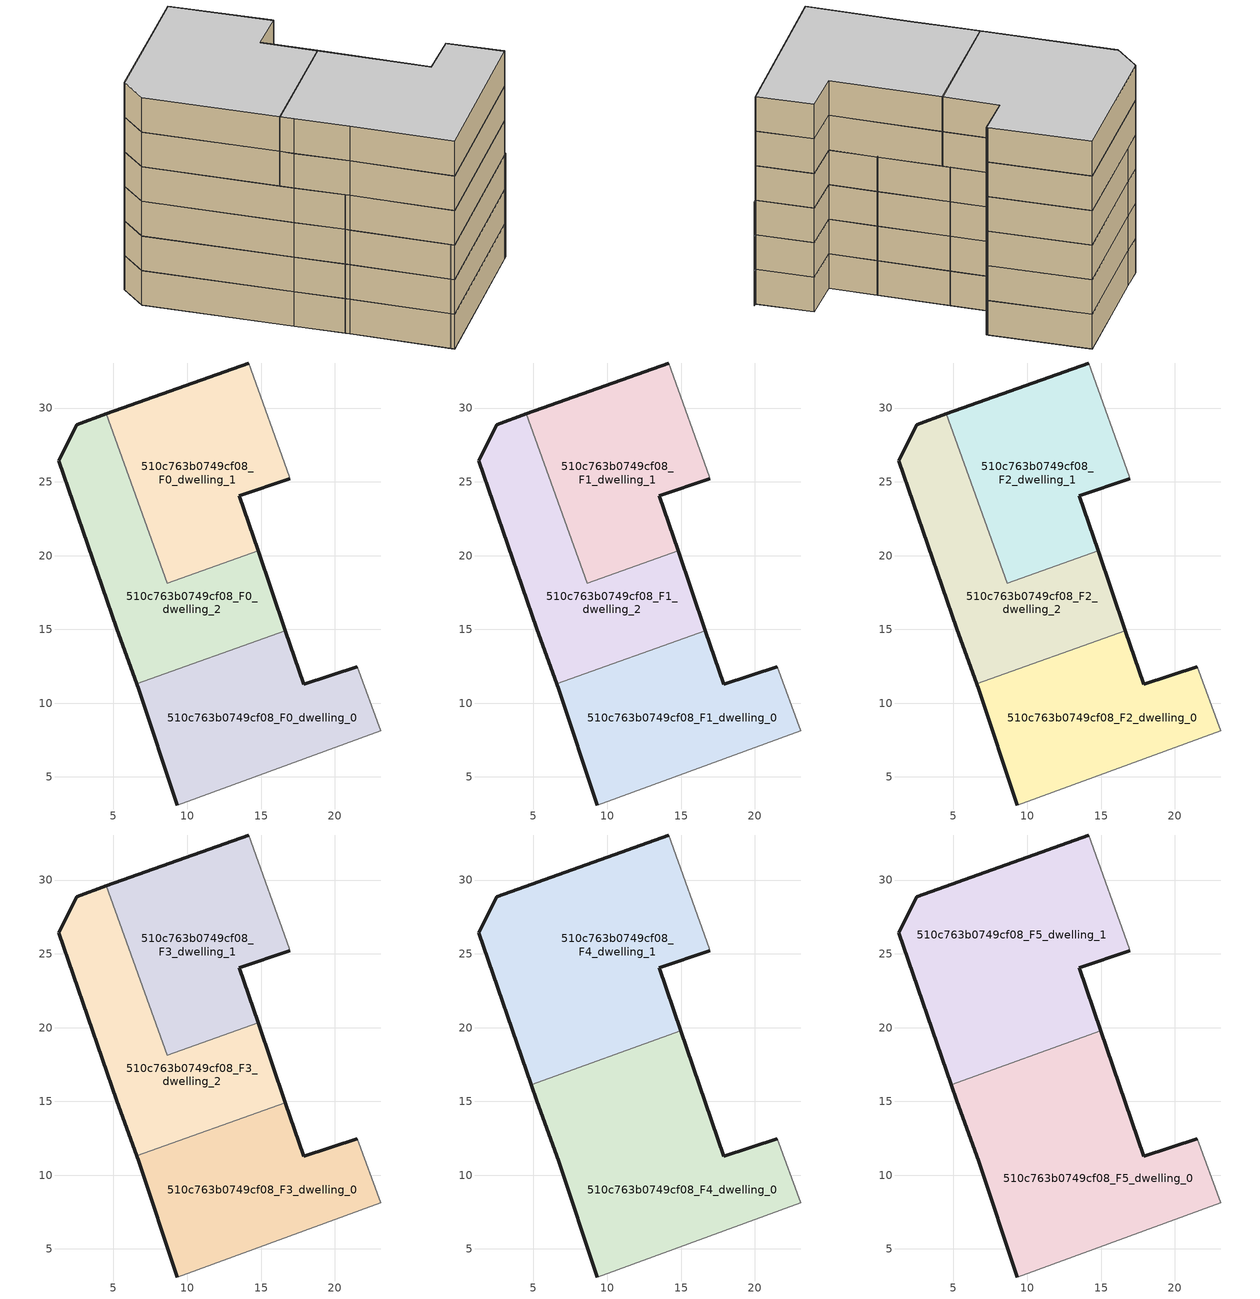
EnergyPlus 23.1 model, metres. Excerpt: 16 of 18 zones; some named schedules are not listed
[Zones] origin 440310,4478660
510c763b0749cf08_F0_dwelling_0
 floor ground (EU_floor_Construction): 23.1,8.13 21.54,12.48 17.9,11.27 16.66,14.91 6.59,11.3 6.71,10.96 9.34,3.1 z0
 wall outside (EU_wall_Construction): 16.66,14.91 17.9,11.27 21.54,12.48 / 9.34,3.1 6.71,10.96 6.59,11.3 z0:3
 wall adiabatic (EU_wall_Construction): 21.54,12.48 23.1,8.13 9.34,3.1 z0:3
 wall to 510c763b0749cf08_F0_dwelling_2 (EU_wall_Construction): 6.59,11.3 16.65,14.91 z0:3
510c763b0749cf08_F0_dwelling_1
 floor ground (EU_floor_Construction): 14.8,20.34 13.54,24.04 16.95,25.22 16.9,25.37 14.16,33.05 4.53,29.61 8.64,18.13 z0
 wall outside (EU_wall_Construction): 4.53,29.61 14.16,33.05 / 16.95,25.22 13.54,24.04 14.8,20.34 z0:3
 wall adiabatic (EU_wall_Construction): 14.16,33.05 16.9,25.37 16.95,25.22 z0:3
 wall to 510c763b0749cf08_F0_dwelling_2 (EU_wall_Construction): 14.8,20.34 8.64,18.13 4.53,29.61 z0:3
510c763b0749cf08_F0_dwelling_2
 floor ground (EU_floor_Construction): 16.66,14.91 14.8,20.34 8.64,18.13 4.53,29.61 2.5,28.88 1.31,26.43 5.23,15.05 6.59,11.3 z0
 wall outside (EU_wall_Construction): 14.8,20.34 16.66,14.91 / 6.59,11.3 5.23,15.05 1.31,26.43 2.5,28.88 4.53,29.61 z0:3
510c763b0749cf08_F1_dwelling_0
 floor to 510c763b0749cf08_F0_dwelling_0 (EU_floor_Construction): 23.1,8.13 21.54,12.48 17.9,11.27 16.65,14.91 6.59,11.3 6.71,10.96 9.34,3.1 z3
 wall outside (EU_wall_Construction): 16.66,14.91 17.9,11.27 21.54,12.48 / 9.34,3.1 6.71,10.96 6.59,11.3 z3:6
 wall adiabatic (EU_wall_Construction): 21.54,12.48 23.1,8.13 9.34,3.1 z3:6
 wall to 510c763b0749cf08_F1_dwelling_2 (EU_wall_Construction): 6.59,11.3 16.65,14.91 z3:6
510c763b0749cf08_F1_dwelling_1
 floor to 510c763b0749cf08_F0_dwelling_1 (EU_floor_Construction): 14.8,20.34 13.54,24.04 16.95,25.22 16.9,25.37 14.15,33.05 4.53,29.61 8.64,18.13 z3
 wall outside (EU_wall_Construction): 4.53,29.61 14.16,33.05 / 16.95,25.22 13.54,24.04 14.8,20.34 z3:6
 wall adiabatic (EU_wall_Construction): 14.16,33.05 16.9,25.37 16.95,25.22 z3:6
 wall to 510c763b0749cf08_F1_dwelling_2 (EU_wall_Construction): 14.8,20.34 8.64,18.13 4.53,29.61 z3:6
510c763b0749cf08_F1_dwelling_2
 floor to 510c763b0749cf08_F0_dwelling_2 (EU_floor_Construction): 16.65,14.91 14.8,20.34 8.64,18.13 4.53,29.61 2.5,28.88 1.31,26.43 5.23,15.05 6.59,11.3 z3
 wall outside (EU_wall_Construction): 14.8,20.34 16.66,14.91 / 6.59,11.3 5.23,15.05 1.31,26.43 2.5,28.88 4.53,29.61 z3:6
510c763b0749cf08_F2_dwelling_0
 floor to 510c763b0749cf08_F1_dwelling_0 (EU_floor_Construction): 23.1,8.13 21.54,12.48 17.9,11.27 16.65,14.91 6.59,11.3 6.71,10.96 9.34,3.1 z6
 wall outside (EU_wall_Construction): 16.66,14.91 17.9,11.27 21.54,12.48 / 9.34,3.1 6.71,10.96 6.59,11.3 z6:9
 wall adiabatic (EU_wall_Construction): 21.54,12.48 23.1,8.13 9.34,3.1 z6:9
 wall to 510c763b0749cf08_F2_dwelling_2 (EU_wall_Construction): 6.59,11.3 16.65,14.91 z6:9
510c763b0749cf08_F2_dwelling_1
 floor to 510c763b0749cf08_F1_dwelling_1 (EU_floor_Construction): 14.8,20.34 13.54,24.04 16.95,25.22 16.9,25.37 14.15,33.05 4.53,29.61 8.64,18.13 z6
 wall outside (EU_wall_Construction): 4.53,29.61 14.16,33.05 / 16.95,25.22 13.54,24.04 14.8,20.34 z6:9
 wall adiabatic (EU_wall_Construction): 14.16,33.05 16.9,25.37 16.95,25.22 z6:9
 wall to 510c763b0749cf08_F2_dwelling_2 (EU_wall_Construction): 14.8,20.34 8.64,18.13 4.53,29.61 z6:9
510c763b0749cf08_F2_dwelling_2
 floor to 510c763b0749cf08_F1_dwelling_2 (EU_floor_Construction): 16.65,14.91 14.8,20.34 8.64,18.13 4.53,29.61 2.5,28.88 1.31,26.43 5.23,15.05 6.59,11.3 z6
 wall outside (EU_wall_Construction): 14.8,20.34 16.66,14.91 / 6.59,11.3 5.23,15.05 1.31,26.43 2.5,28.88 4.53,29.61 z6:9
510c763b0749cf08_F3_dwelling_0
 floor to 510c763b0749cf08_F2_dwelling_0 (EU_floor_Construction): 23.1,8.13 21.54,12.48 17.9,11.27 16.65,14.91 6.59,11.3 6.71,10.96 9.34,3.1 z9
 wall outside (EU_wall_Construction): 16.66,14.91 17.9,11.27 21.54,12.48 / 9.34,3.1 6.71,10.96 6.59,11.3 z9:12
 wall adiabatic (EU_wall_Construction): 21.54,12.48 23.1,8.13 9.34,3.1 z9:12
 wall to 510c763b0749cf08_F3_dwelling_2 (EU_wall_Construction): 6.59,11.3 16.65,14.91 z9:12
510c763b0749cf08_F3_dwelling_1
 floor to 510c763b0749cf08_F2_dwelling_1 (EU_floor_Construction): 14.8,20.34 13.54,24.04 16.95,25.22 16.9,25.37 14.15,33.05 4.53,29.61 8.64,18.13 z9
 wall outside (EU_wall_Construction): 4.53,29.61 14.16,33.05 / 16.95,25.22 13.54,24.04 14.8,20.34 z9:12
 wall adiabatic (EU_wall_Construction): 14.16,33.05 16.9,25.37 16.95,25.22 z9:12
 wall to 510c763b0749cf08_F3_dwelling_2 (EU_wall_Construction): 14.8,20.34 8.64,18.13 4.53,29.61 z9:12
510c763b0749cf08_F3_dwelling_2
 floor to 510c763b0749cf08_F2_dwelling_2 (EU_floor_Construction): 16.65,14.91 14.8,20.34 8.64,18.13 4.53,29.61 2.5,28.88 1.31,26.43 5.23,15.05 6.59,11.3 z9
 wall outside (EU_wall_Construction): 14.8,20.34 16.66,14.91 / 6.59,11.3 5.23,15.05 1.31,26.43 2.5,28.88 4.53,29.61 z9:12
510c763b0749cf08_F4_dwelling_0
 floor to 510c763b0749cf08_F3_dwelling_0 (EU_floor_Construction): 23.1,8.13 21.54,12.48 17.9,11.27 16.65,14.91 6.59,11.3 6.71,10.96 9.34,3.1 z12
 floor to 510c763b0749cf08_F3_dwelling_2 (EU_floor_Construction): 16.65,14.91 15,19.78 4.86,16.14 5.23,15.05 6.59,11.3 z12
 wall outside (EU_wall_Construction): 9.34,3.1 6.71,10.96 5.23,15.05 4.86,16.14 / 15,19.78 17.9,11.27 21.54,12.48 z12:15
 wall adiabatic (EU_wall_Construction): 21.54,12.48 23.1,8.13 9.34,3.1 z12:15
 wall to 510c763b0749cf08_F4_dwelling_1 (EU_wall_Construction): 4.86,16.14 15,19.78 z12:15
510c763b0749cf08_F4_dwelling_1
 floor to 510c763b0749cf08_F3_dwelling_2 (EU_floor_Construction): 15,19.78 14.8,20.34 8.64,18.13 4.53,29.61 2.5,28.88 1.31,26.43 4.86,16.14 z12
 floor to 510c763b0749cf08_F3_dwelling_1 (EU_floor_Construction): 14.8,20.34 13.54,24.04 16.95,25.22 16.9,25.37 14.15,33.05 4.53,29.61 8.64,18.13 z12
 wall outside (EU_wall_Construction): 4.86,16.14 1.31,26.43 2.5,28.88 14.16,33.05 / 16.95,25.22 13.54,24.04 15,19.78 z12:15
 wall adiabatic (EU_wall_Construction): 14.16,33.05 16.9,25.37 16.95,25.22 z12:15
510c763b0749cf08_F5_dwelling_0
 floor to 510c763b0749cf08_F4_dwelling_0 (EU_floor_Construction): 23.1,8.13 21.54,12.48 17.9,11.27 15,19.78 4.86,16.14 5.23,15.05 6.71,10.96 9.34,3.1 z15
 wall outside (EU_wall_Construction): 9.34,3.1 6.71,10.96 5.23,15.05 4.86,16.14 / 15,19.78 17.9,11.27 21.54,12.48 z15:18
 wall adiabatic (EU_wall_Construction): 21.54,12.48 23.1,8.13 9.34,3.1 z15:18
 wall to 510c763b0749cf08_F5_dwelling_1 (EU_wall_Construction): 4.86,16.14 15,19.78 z15:18
 ceiling to 510c763b0749cf08_F6_dwelling_0 (EU_floor_Construction): 21.54,12.48 23.1,8.13 9.34,3.1 6.71,10.96 5.23,15.05 4.86,16.14 15,19.78 17.9,11.27 z18
510c763b0749cf08_F5_dwelling_1
 floor to 510c763b0749cf08_F4_dwelling_1 (EU_floor_Construction): 15,19.78 13.54,24.04 16.95,25.22 16.9,25.37 14.15,33.05 2.5,28.88 1.31,26.43 4.86,16.14 z15
 wall outside (EU_wall_Construction): 4.86,16.14 1.31,26.43 2.5,28.88 14.16,33.05 / 16.95,25.22 13.54,24.04 15,19.78 z15:18
 wall adiabatic (EU_wall_Construction): 14.16,33.05 16.9,25.37 16.95,25.22 z15:18
 ceiling to 510c763b0749cf08_F6_dwelling_1 (EU_floor_Construction): 14.15,33.05 16.9,25.37 16.95,25.22 13.54,24.04 15,19.78 4.86,16.14 1.31,26.43 2.5,28.88 z18
shading: 9.24,3.37 23.33,8.21 z0:9
[Building]
EU S2 Campaign: North Axis=0; Terrain=City; Solar Distribution=FullExterior
[Site:Location]
Madrid: Latitude=40.5; Longitude=-3.5; Time Zone=1; Elevation=609
[SizingPeriod:WeatherFileDays]
AnnualSizingPeriod: Begin Month=1; Begin Day of Month=1; End Month=12; End Day of Month=31; Day of Week for Start Day=Monday; Use Weather File Daylight Saving Period=No; Use Weather File Rain and Snow Indicators=No
[MATERIAL]
EU_InternalMass_Material: Roughness=MediumRough; Thickness=0.1; Conductivity=1; Density=1800; Specific Heat=900; Thermal Absorptance=0.9; Solar Absorptance=0.7; Visible Absorptance=0.7
[MATERIAL:NOMASS] Roughness=MediumRough; Thermal Absorptance=0.9; Solar Absorptance=0.7; Visible Absorptance=0.7
Name | Thermal Resistance
EU_wall_NoMass | 0.459673
EU_floor_NoMass | 0.788942
[CONSTRUCTION]
EU_wall_Construction: EU_wall_NoMass
EU_floor_Construction: EU_floor_NoMass
EU_InternalMass_Construction: EU_InternalMass_Material
[ZONE] Type=1; Multiplier=1; Ceiling Height=autocalculate; Floor Area=autocalculate; Part of Total Floor Area=Yes
Name | Volume
510c763b0749cf08_F0_dwelling_0; 510c763b0749cf08_F1_dwelling_0; 510c763b0749cf08_F2_dwelling_0; 510c763b0749cf08_F3_dwelling_0 | 331.304
510c763b0749cf08_F4_dwelling_0 | 496.927
510c763b0749cf08_F5_dwelling_0 | 496.94
510c763b0749cf08_F0_dwelling_1 | 331.277
510c763b0749cf08_F1_dwelling_1; 510c763b0749cf08_F2_dwelling_1; 510c763b0749cf08_F3_dwelling_1 | 331.276
510c763b0749cf08_F4_dwelling_1 | 496.946
510c763b0749cf08_F5_dwelling_1 | 496.952
510c763b0749cf08_F0_dwelling_2; 510c763b0749cf08_F1_dwelling_2; 510c763b0749cf08_F2_dwelling_2; 510c763b0749cf08_F3_dwelling_2 | 331.293
[INTERNALMASS] Construction=EU_InternalMass_Construction
Name | Zone or ZoneList | Surface Area
510c763b0749cf08_F0_dwelling_0_EU_InternalMass | 510c763b0749cf08_F0_dwelling_0 | 110.437
510c763b0749cf08_F0_dwelling_1_EU_InternalMass | 510c763b0749cf08_F0_dwelling_1 | 110.426
510c763b0749cf08_F0_dwelling_2_EU_InternalMass | 510c763b0749cf08_F0_dwelling_2 | 110.431
510c763b0749cf08_F1_dwelling_0_EU_InternalMass | 510c763b0749cf08_F1_dwelling_0 | 110.437
510c763b0749cf08_F1_dwelling_1_EU_InternalMass | 510c763b0749cf08_F1_dwelling_1 | 110.426
510c763b0749cf08_F1_dwelling_2_EU_InternalMass | 510c763b0749cf08_F1_dwelling_2 | 110.431
510c763b0749cf08_F2_dwelling_0_EU_InternalMass | 510c763b0749cf08_F2_dwelling_0 | 110.437
510c763b0749cf08_F2_dwelling_1_EU_InternalMass | 510c763b0749cf08_F2_dwelling_1 | 110.426
510c763b0749cf08_F2_dwelling_2_EU_InternalMass | 510c763b0749cf08_F2_dwelling_2 | 110.431
510c763b0749cf08_F3_dwelling_0_EU_InternalMass | 510c763b0749cf08_F3_dwelling_0 | 110.437
510c763b0749cf08_F3_dwelling_1_EU_InternalMass | 510c763b0749cf08_F3_dwelling_1 | 110.426
510c763b0749cf08_F3_dwelling_2_EU_InternalMass | 510c763b0749cf08_F3_dwelling_2 | 110.431
510c763b0749cf08_F4_dwelling_0_EU_InternalMass | 510c763b0749cf08_F4_dwelling_0 | 165.647
510c763b0749cf08_F4_dwelling_1_EU_InternalMass | 510c763b0749cf08_F4_dwelling_1 | 165.651
510c763b0749cf08_F5_dwelling_0_EU_InternalMass | 510c763b0749cf08_F5_dwelling_0 | 165.647
510c763b0749cf08_F5_dwelling_1_EU_InternalMass | 510c763b0749cf08_F5_dwelling_1 | 165.651
[OTHEREQUIPMENT] Fuel Type=Electricity; Design Level Calculation Method=Watts/Area; Power per Zone Floor Area=1; Fraction Latent=0; Fraction Radiant=0; Fraction Lost=0; Carbon Dioxide Generation Rate=0; EndUse Subcategory=EU_Step8_InternalGains
Name | Zone or ZoneList or Space or SpaceList | Schedule
EU_Step8_InternalGain_510c763b0749cf08_F0_dwelling_0_f000 | 510c763b0749cf08_F0_dwelling_0 | EU_Step8_GainSchedule_510c763b0749cf08_F0_dwelling_0_f000
EU_Step8_InternalGain_510c763b0749cf08_F0_dwelling_1_f000 | 510c763b0749cf08_F0_dwelling_1 | EU_Step8_GainSchedule_510c763b0749cf08_F0_dwelling_1_f000
EU_Step8_InternalGain_510c763b0749cf08_F0_dwelling_2_f000 | 510c763b0749cf08_F0_dwelling_2 | EU_Step8_GainSchedule_510c763b0749cf08_F0_dwelling_2_f000
EU_Step8_InternalGain_510c763b0749cf08_F1_dwelling_0_f000 | 510c763b0749cf08_F1_dwelling_0 | EU_Step8_GainSchedule_510c763b0749cf08_F1_dwelling_0_f000
EU_Step8_InternalGain_510c763b0749cf08_F1_dwelling_1_f000 | 510c763b0749cf08_F1_dwelling_1 | EU_Step8_GainSchedule_510c763b0749cf08_F1_dwelling_1_f000
EU_Step8_InternalGain_510c763b0749cf08_F1_dwelling_2_f000 | 510c763b0749cf08_F1_dwelling_2 | EU_Step8_GainSchedule_510c763b0749cf08_F1_dwelling_2_f000
EU_Step8_InternalGain_510c763b0749cf08_F2_dwelling_0_f000 | 510c763b0749cf08_F2_dwelling_0 | EU_Step8_GainSchedule_510c763b0749cf08_F2_dwelling_0_f000
EU_Step8_InternalGain_510c763b0749cf08_F2_dwelling_1_f000 | 510c763b0749cf08_F2_dwelling_1 | EU_Step8_GainSchedule_510c763b0749cf08_F2_dwelling_1_f000
EU_Step8_InternalGain_510c763b0749cf08_F2_dwelling_2_f000 | 510c763b0749cf08_F2_dwelling_2 | EU_Step8_GainSchedule_510c763b0749cf08_F2_dwelling_2_f000
EU_Step8_InternalGain_510c763b0749cf08_F3_dwelling_0_f000 | 510c763b0749cf08_F3_dwelling_0 | EU_Step8_GainSchedule_510c763b0749cf08_F3_dwelling_0_f000
EU_Step8_InternalGain_510c763b0749cf08_F3_dwelling_1_f000 | 510c763b0749cf08_F3_dwelling_1 | EU_Step8_GainSchedule_510c763b0749cf08_F3_dwelling_1_f000
EU_Step8_InternalGain_510c763b0749cf08_F3_dwelling_2_f000 | 510c763b0749cf08_F3_dwelling_2 | EU_Step8_GainSchedule_510c763b0749cf08_F3_dwelling_2_f000
EU_Step8_InternalGain_510c763b0749cf08_F4_dwelling_0_f000 | 510c763b0749cf08_F4_dwelling_0 | EU_Step8_GainSchedule_510c763b0749cf08_F4_dwelling_0_f000
EU_Step8_InternalGain_510c763b0749cf08_F4_dwelling_1_f000 | 510c763b0749cf08_F4_dwelling_1 | EU_Step8_GainSchedule_510c763b0749cf08_F4_dwelling_1_f000
EU_Step8_InternalGain_510c763b0749cf08_F5_dwelling_0_f000 | 510c763b0749cf08_F5_dwelling_0 | EU_Step8_GainSchedule_510c763b0749cf08_F5_dwelling_0_f000
EU_Step8_InternalGain_510c763b0749cf08_F5_dwelling_1_f000 | 510c763b0749cf08_F5_dwelling_1 | EU_Step8_GainSchedule_510c763b0749cf08_F5_dwelling_1_f000
[ZONEVENTILATION:DESIGNFLOWRATE] Schedule=EU_AlwaysOn; Design Flow Rate Calculation Method=AirChanges/Hour; Air Changes per Hour=0.719161; Ventilation Type=Natural; Fan Pressure Rise=0; Fan Total Efficiency=1; Constant Term Coefficient=1; Temperature Term Coefficient=0; Velocity Term Coefficient=0; Velocity Squared Term Coefficient=0; Minimum Indoor Temperature=-100; Maximum Indoor Temperature=100; Delta Temperature=-100; Minimum Outdoor Temperature=-100; Maximum Outdoor Temperature=100; Maximum Wind Speed=40
Name | Zone or ZoneList or Space or SpaceList
EU_ConstantAir_510c763b0749cf08_F0_dwelling_0 | 510c763b0749cf08_F0_dwelling_0
EU_ConstantAir_510c763b0749cf08_F0_dwelling_1 | 510c763b0749cf08_F0_dwelling_1
EU_ConstantAir_510c763b0749cf08_F0_dwelling_2 | 510c763b0749cf08_F0_dwelling_2
EU_ConstantAir_510c763b0749cf08_F1_dwelling_0 | 510c763b0749cf08_F1_dwelling_0
EU_ConstantAir_510c763b0749cf08_F1_dwelling_1 | 510c763b0749cf08_F1_dwelling_1
EU_ConstantAir_510c763b0749cf08_F1_dwelling_2 | 510c763b0749cf08_F1_dwelling_2
EU_ConstantAir_510c763b0749cf08_F2_dwelling_0 | 510c763b0749cf08_F2_dwelling_0
EU_ConstantAir_510c763b0749cf08_F2_dwelling_1 | 510c763b0749cf08_F2_dwelling_1
EU_ConstantAir_510c763b0749cf08_F2_dwelling_2 | 510c763b0749cf08_F2_dwelling_2
EU_ConstantAir_510c763b0749cf08_F3_dwelling_0 | 510c763b0749cf08_F3_dwelling_0
EU_ConstantAir_510c763b0749cf08_F3_dwelling_1 | 510c763b0749cf08_F3_dwelling_1
EU_ConstantAir_510c763b0749cf08_F3_dwelling_2 | 510c763b0749cf08_F3_dwelling_2
EU_ConstantAir_510c763b0749cf08_F4_dwelling_0 | 510c763b0749cf08_F4_dwelling_0
EU_ConstantAir_510c763b0749cf08_F4_dwelling_1 | 510c763b0749cf08_F4_dwelling_1
EU_ConstantAir_510c763b0749cf08_F5_dwelling_0 | 510c763b0749cf08_F5_dwelling_0
EU_ConstantAir_510c763b0749cf08_F5_dwelling_1 | 510c763b0749cf08_F5_dwelling_1
[HVACTEMPLATE:THERMOSTAT] Constant Heating Setpoint=20; Constant Cooling Setpoint=50
EU_HeatOnly_510c763b0749cf08_F0_dwelling_0; EU_HeatOnly_510c763b0749cf08_F0_dwelling_1; EU_HeatOnly_510c763b0749cf08_F0_dwelling_2; EU_HeatOnly_510c763b0749cf08_F1_dwelling_0; EU_HeatOnly_510c763b0749cf08_F1_dwelling_1; EU_HeatOnly_510c763b0749cf08_F1_dwelling_2; EU_HeatOnly_510c763b0749cf08_F2_dwelling_0; EU_HeatOnly_510c763b0749cf08_F2_dwelling_1; EU_HeatOnly_510c763b0749cf08_F2_dwelling_2; EU_HeatOnly_510c763b0749cf08_F3_dwelling_0; EU_HeatOnly_510c763b0749cf08_F3_dwelling_1; EU_HeatOnly_510c763b0749cf08_F3_dwelling_2; EU_HeatOnly_510c763b0749cf08_F4_dwelling_0; EU_HeatOnly_510c763b0749cf08_F4_dwelling_1; EU_HeatOnly_510c763b0749cf08_F5_dwelling_0; EU_HeatOnly_510c763b0749cf08_F5_dwelling_1; EU_HeatOnly_510c763b0749cf08_F6_dwelling_0; EU_HeatOnly_510c763b0749cf08_F6_dwelling_1
[HVACTEMPLATE:ZONE:IDEALLOADSAIRSYSTEM] System Availability Schedule=EU_AlwaysOn; Maximum Heating Supply Air Temperature=50; Minimum Cooling Supply Air Temperature=13; Maximum Heating Supply Air Humidity Ratio=0.0156; Minimum Cooling Supply Air Humidity Ratio=0.0077; Heating Limit=NoLimit; Cooling Limit=NoLimit; Heating Availability Schedule=EU_AlwaysOn; Cooling Availability Schedule=EU_CoolingOff; Dehumidification Control Type=ConstantSensibleHeatRatio; Cooling Sensible Heat Ratio=0.7; Dehumidification Setpoint=60; Humidification Control Type=None; Humidification Setpoint=30; Outdoor Air Method=None; Outdoor Air Flow Rate per Person=0.00944; Outdoor Air Flow Rate per Zone Floor Area=0; Outdoor Air Flow Rate per Zone=0; Demand Controlled Ventilation Type=None; Outdoor Air Economizer Type=NoEconomizer; Heat Recovery Type=None; Sensible Heat Recovery Effectiveness=0.7; Latent Heat Recovery Effectiveness=0.65
Name | Template Thermostat
510c763b0749cf08_F0_dwelling_0 | EU_HeatOnly_510c763b0749cf08_F0_dwelling_0
510c763b0749cf08_F0_dwelling_1 | EU_HeatOnly_510c763b0749cf08_F0_dwelling_1
510c763b0749cf08_F0_dwelling_2 | EU_HeatOnly_510c763b0749cf08_F0_dwelling_2
510c763b0749cf08_F1_dwelling_0 | EU_HeatOnly_510c763b0749cf08_F1_dwelling_0
510c763b0749cf08_F1_dwelling_1 | EU_HeatOnly_510c763b0749cf08_F1_dwelling_1
510c763b0749cf08_F1_dwelling_2 | EU_HeatOnly_510c763b0749cf08_F1_dwelling_2
510c763b0749cf08_F2_dwelling_0 | EU_HeatOnly_510c763b0749cf08_F2_dwelling_0
510c763b0749cf08_F2_dwelling_1 | EU_HeatOnly_510c763b0749cf08_F2_dwelling_1
510c763b0749cf08_F2_dwelling_2 | EU_HeatOnly_510c763b0749cf08_F2_dwelling_2
510c763b0749cf08_F3_dwelling_0 | EU_HeatOnly_510c763b0749cf08_F3_dwelling_0
